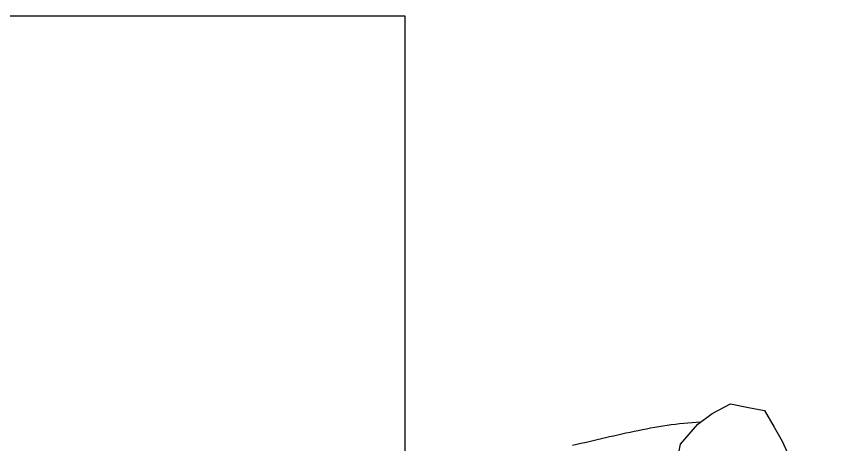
# Model space of a CAD drawing. Header units: millimetres. Extents: x -155 to 94595, y -3153 to 63413.
# Drawn here: x 88737 to 89316, y 38410 to 38717 of the extents above; entities that cross this region are included whole.
import ezdxf

# ---------------------------------------------------------------- set-up
doc = ezdxf.new("R2010")
doc.units = ezdxf.units.MM
doc.layers.add('int', color=185, linetype='Continuous')

msp = doc.modelspace()

# ---------------------------------------------------------------- linework, layer by layer
at = {"layer": 'int'}
for p, q in [((89014.86, 38716.99), (88264.86, 38716.99)), ((89014.86, 38716.99), (88264.86, 38716.99)), ((89014.86, 37736.99), (89014.86, 38716.99)), ((89014.86, 37736.99), (89014.86, 38716.99)), ((89234.355, 38432.502), (89247.55, 38439.427)), ((89247.55, 38439.427), (89260.312, 38436.874)), ((89260.312, 38436.874), (89271.798, 38434.577)), ((89224.084, 38424.798), (89234.355, 38432.502)), ((89271.798, 38434.577), (89278.782, 38422.666)), ((89205.12, 38424.336), (89202.16, 38423.915)), ((89208.085, 38424.726), (89205.12, 38424.336)), ((89211.054, 38425.083), (89208.085, 38424.726)), ((89214.026, 38425.404), (89211.054, 38425.083)), ((89211.671, 38410.476), (89224.084, 38424.798)), ((89217.004, 38425.689), (89214.026, 38425.404)), ((89219.986, 38425.935), (89217.004, 38425.689)), ((89222.972, 38426.141), (89219.986, 38425.935)), ((89225.964, 38426.304), (89222.972, 38426.141)), ((89226.1, 38426.31), (89225.964, 38426.304)), ((89172.71, 38418.363), (89169.776, 38417.714)), ((89175.645, 38419.001), (89172.71, 38418.363)), ((89178.582, 38419.625), (89175.645, 38419.001)), ((89181.521, 38420.234), (89178.582, 38419.625)), ((89184.461, 38420.825), (89181.521, 38420.234)), ((89187.404, 38421.398), (89184.461, 38420.825)), ((89190.349, 38421.95), (89187.404, 38421.398)), ((89193.297, 38422.48), (89190.349, 38421.95)), ((89196.248, 38422.985), (89193.297, 38422.48)), ((89199.202, 38423.464), (89196.248, 38422.985)), ((89202.16, 38423.915), (89199.202, 38423.464)), ((89278.782, 38422.666), (89284.464, 38412.722)), ((89149.26, 38412.989), (89146.33, 38412.31)), ((89152.19, 38413.67), (89149.26, 38412.989)), ((89155.121, 38414.353), (89152.19, 38413.67)), ((89158.051, 38415.034), (89155.121, 38414.353)), ((89160.981, 38415.713), (89158.051, 38415.034)), ((89163.912, 38416.387), (89160.981, 38415.713)), ((89166.844, 38417.054), (89163.912, 38416.387)), ((89169.776, 38417.714), (89166.844, 38417.054)), ((89284.464, 38412.722), (89315.63, 38344.157)), ((89137.534, 38410.306), (89134.599, 38409.655)), ((89140.467, 38410.967), (89137.534, 38410.306)), ((89143.398, 38411.635), (89140.467, 38410.967)), ((89146.33, 38412.31), (89143.398, 38411.635)), ((89206.681, 38385.374), (89211.671, 38410.476)), ((89211.671, 38410.476), (89211.671, 38410.476))]:
    msp.add_line(p, q, dxfattribs=at)

doc.saveas('drawing.dxf')
